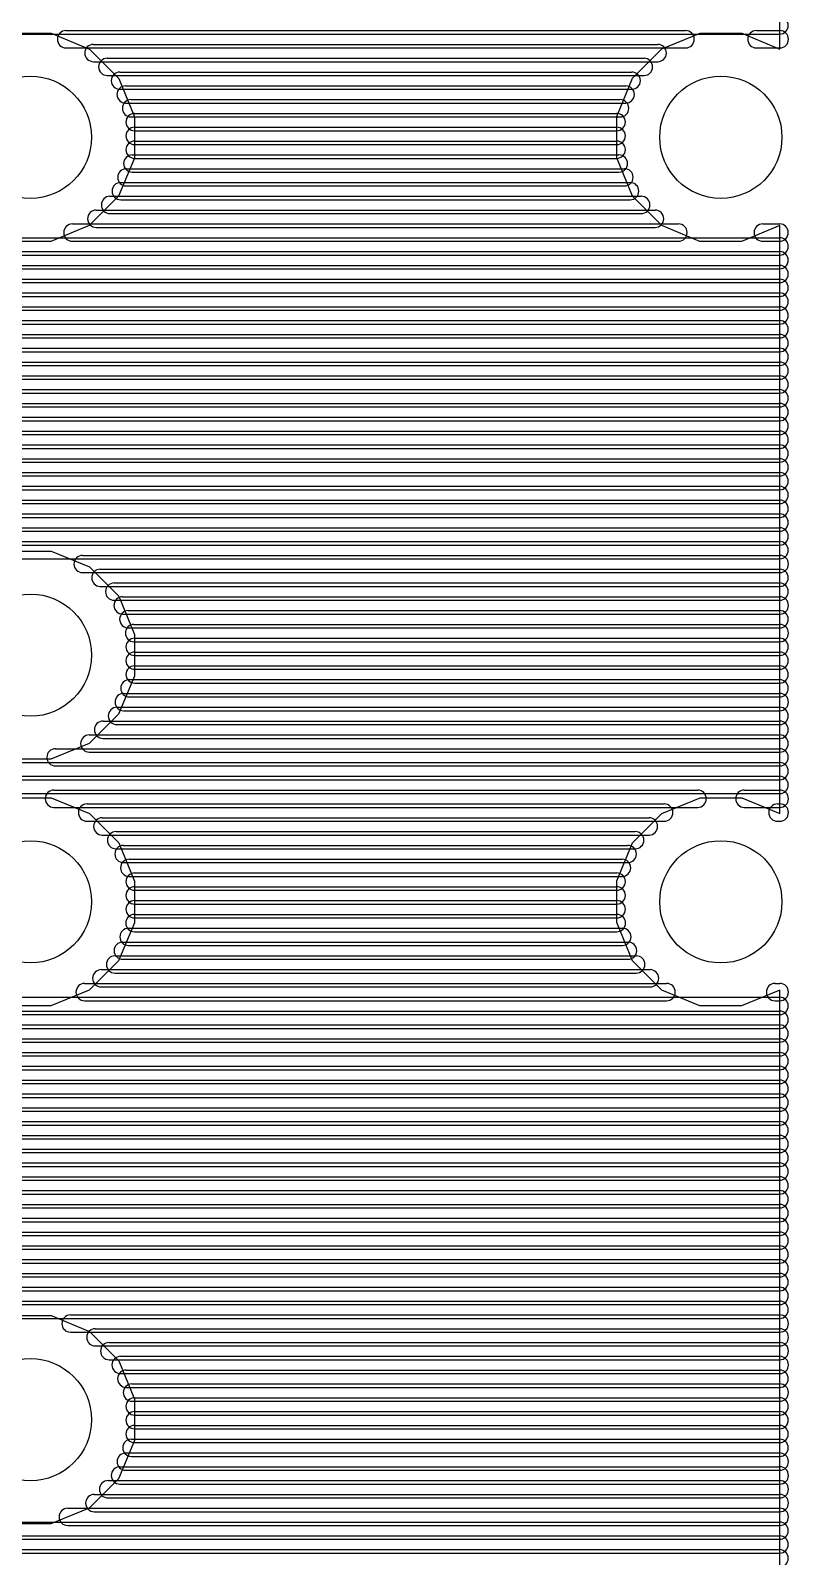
# Model space of a CAD drawing. Extents: x 25909 to 94169, y 14485 to 72115.
# Drawn here: x 81608 to 85999, y 42070 to 50910 of the extents above; entities that cross this region are included whole.
import ezdxf

# ---------------------------------------------------------------- set-up
doc = ezdxf.new("R2010")
doc.units = 0
doc.layers.add('BLACK', color=1, linetype='CONTINUOUS')

msp = doc.modelspace()

# ---------------------------------------------------------------- linework, layer by layer
at = {"layer": 'BLACK'}
for p, q in [((85949, 50803), (85949, 54211)), ((77050, 50890), (85948, 50890)), ((77050, 50890), (85948, 50890)), ((81486, 50895), (81728, 50895)), ((81728, 50895), (81949, 50803)), ((81813, 50910), (85403, 50910)), ((81813, 50910), (85403, 50910)), ((81972, 50830), (85242, 50830)), ((81972, 50830), (85242, 50830)), ((85266, 50804), (85488, 50895)), ((85488, 50895), (85728, 50895)), ((85728, 50895), (85949, 50803)), ((85813, 50910), (85949, 50910)), ((85813, 50910), (85949, 50910)), ((81813, 50810), (85403, 50810)), ((81813, 50810), (85403, 50810)), ((81949, 50803), (82119, 50633)), ((82052, 50750), (85162, 50750)), ((82052, 50750), (85162, 50750)), ((85096, 50634), (85266, 50804)), ((85813, 50810), (85949, 50810)), ((85813, 50810), (85949, 50810)), ((81972, 50730), (85242, 50730)), ((81972, 50730), (85242, 50730)), ((82125, 50670), (85091, 50670)), ((82125, 50670), (85091, 50670)), ((82052, 50650), (85162, 50650)), ((82052, 50650), (85162, 50650)), ((82119, 50633), (82210, 50411)), ((82125, 50570), (85091, 50570)), ((82125, 50570), (85091, 50570)), ((82158, 50590), (85056, 50590)), ((82158, 50590), (85056, 50590)), ((85004, 50413), (85096, 50634)), ((82158, 50490), (85056, 50490)), ((82158, 50490), (85056, 50490)), ((82190, 50510), (85024, 50510)), ((82190, 50510), (85024, 50510)), ((82190, 50410), (85024, 50410)), ((82190, 50410), (85024, 50410)), ((82210, 50430), (85004, 50430)), ((82210, 50430), (85004, 50430)), ((82210, 50411), (82210, 50171)), ((85004, 50173), (85004, 50413)), ((82210, 50350), (85004, 50350)), ((82210, 50350), (85004, 50350)), ((82210, 50330), (85004, 50330)), ((82210, 50330), (85004, 50330)), ((82210, 50270), (85004, 50270)), ((82210, 50270), (85004, 50270)), ((82210, 50250), (85004, 50250)), ((82210, 50250), (85004, 50250)), ((82210, 50171), (82118, 49950)), ((82197, 50190), (85017, 50190)), ((82197, 50190), (85017, 50190)), ((82210, 50170), (85004, 50170)), ((82210, 50170), (85004, 50170)), ((85095, 49951), (85004, 50173)), ((82163, 50110), (85049, 50110)), ((82163, 50110), (85049, 50110)), ((82197, 50090), (85017, 50090)), ((82197, 50090), (85017, 50090)), ((82118, 49950), (81948, 49780)), ((82068, 49950), (85146, 49950)), ((82068, 49950), (85146, 49950)), ((82130, 50030), (85082, 50030)), ((82130, 50030), (85082, 50030)), ((82163, 50010), (85049, 50010)), ((82163, 50010), (85049, 50010)), ((85265, 49781), (85095, 49951)), ((81988, 49870), (85226, 49870)), ((81988, 49870), (85226, 49870)), ((82130, 49930), (85082, 49930)), ((82130, 49930), (85082, 49930)), ((81948, 49780), (81726, 49689)), ((81850, 49790), (85362, 49790)), ((81850, 49790), (85362, 49790)), ((81988, 49770), (85226, 49770)), ((81988, 49770), (85226, 49770)), ((82068, 49850), (85146, 49850)), ((82068, 49850), (85146, 49850)), ((85486, 49689), (85265, 49781)), ((85948, 49780), (85726, 49689)), ((85850, 49790), (85948, 49790)), ((85850, 49790), (85948, 49790)), ((85949, 49781), (85948, 49780)), ((85949, 46374), (85949, 49781)), ((77050, 49710), (85948, 49710)), ((77050, 49710), (85948, 49710)), ((81726, 49689), (81486, 49689)), ((81850, 49690), (85362, 49690)), ((81850, 49690), (85362, 49690)), ((85726, 49689), (85486, 49689)), ((85850, 49690), (85948, 49690)), ((85850, 49690), (85948, 49690)), ((77050, 49630), (85948, 49630)), ((77050, 49630), (85948, 49630)), ((77050, 49610), (85948, 49610)), ((77050, 49610), (85948, 49610)), ((77050, 49550), (85948, 49550)), ((77050, 49550), (85948, 49550)), ((77050, 49530), (85948, 49530)), ((77050, 49530), (85948, 49530)), ((77050, 49470), (85948, 49470)), ((77050, 49470), (85948, 49470)), ((77050, 49450), (85948, 49450)), ((77050, 49450), (85948, 49450)), ((77050, 49390), (85948, 49390)), ((77050, 49390), (85948, 49390)), ((77050, 49370), (85948, 49370)), ((77050, 49370), (85948, 49370)), ((77050, 49310), (85948, 49310)), ((77050, 49310), (85948, 49310)), ((77050, 49290), (85948, 49290)), ((77050, 49290), (85948, 49290)), ((77050, 49230), (85948, 49230)), ((77050, 49230), (85948, 49230)), ((77050, 49210), (85948, 49210)), ((77050, 49210), (85948, 49210)), ((77050, 49150), (85948, 49150)), ((77050, 49150), (85948, 49150)), ((77050, 49130), (85948, 49130)), ((77050, 49130), (85948, 49130)), ((77050, 49070), (85948, 49070)), ((77050, 49070), (85948, 49070)), ((77050, 49050), (85948, 49050)), ((77050, 49050), (85948, 49050)), ((77050, 48990), (85948, 48990)), ((77050, 48990), (85948, 48990)), ((77050, 48970), (85948, 48970)), ((77050, 48970), (85948, 48970)), ((77050, 48910), (85948, 48910)), ((77050, 48910), (85948, 48910)), ((77050, 48890), (85948, 48890)), ((77050, 48890), (85948, 48890)), ((77050, 48830), (85948, 48830)), ((77050, 48830), (85948, 48830)), ((77050, 48810), (85948, 48810)), ((77050, 48810), (85948, 48810)), ((77050, 48750), (85948, 48750)), ((77050, 48750), (85948, 48750)), ((77050, 48730), (85948, 48730)), ((77050, 48730), (85948, 48730)), ((77050, 48670), (85948, 48670)), ((77050, 48670), (85948, 48670)), ((77050, 48650), (85948, 48650)), ((77050, 48650), (85948, 48650)), ((77050, 48590), (85948, 48590)), ((77050, 48590), (85948, 48590)), ((77050, 48570), (85948, 48570)), ((77050, 48570), (85948, 48570)), ((77050, 48510), (85948, 48510)), ((77050, 48510), (85948, 48510)), ((77050, 48490), (85948, 48490)), ((77050, 48490), (85948, 48490)), ((77050, 48430), (85948, 48430)), ((77050, 48430), (85948, 48430)), ((77050, 48410), (85948, 48410)), ((77050, 48410), (85948, 48410)), ((77050, 48350), (85948, 48350)), ((77050, 48350), (85948, 48350)), ((77050, 48330), (85948, 48330)), ((77050, 48330), (85948, 48330)), ((77050, 48270), (85948, 48270)), ((77050, 48270), (85948, 48270)), ((77050, 48250), (85948, 48250)), ((77050, 48250), (85948, 48250)), ((77050, 48190), (85948, 48190)), ((77050, 48190), (85948, 48190)), ((77050, 48170), (85948, 48170)), ((77050, 48170), (85948, 48170)), ((77050, 48110), (85948, 48110)), ((77050, 48110), (85948, 48110)), ((77050, 48090), (85948, 48090)), ((77050, 48090), (85948, 48090)), ((77050, 48030), (85948, 48030)), ((77050, 48030), (85948, 48030)), ((77050, 48010), (85948, 48010)), ((77050, 48010), (85948, 48010)), ((77050, 47950), (85948, 47950)), ((77050, 47950), (85948, 47950)), ((77050, 47930), (85948, 47930)), ((77050, 47930), (85948, 47930)), ((77050, 47850), (85948, 47850)), ((77050, 47850), (85948, 47850)), ((81486, 47895), (81728, 47895)), ((81728, 47895), (81949, 47803)), ((81909, 47870), (85949, 47870)), ((81909, 47870), (85949, 47870)), ((81909, 47770), (85949, 47770)), ((81909, 47770), (85949, 47770)), ((81949, 47803), (82119, 47633)), ((82012, 47790), (85948, 47790)), ((82012, 47790), (85948, 47790)), ((82012, 47690), (85948, 47690)), ((82012, 47690), (85948, 47690)), ((82092, 47710), (85948, 47710)), ((82092, 47710), (85948, 47710)), ((82092, 47610), (85948, 47610)), ((82092, 47610), (85948, 47610)), ((82119, 47633), (82210, 47411)), ((82141, 47630), (85949, 47630)), ((82141, 47630), (85949, 47630)), ((82141, 47530), (85949, 47530)), ((82141, 47530), (85949, 47530)), ((82174, 47550), (85948, 47550)), ((82174, 47550), (85948, 47550)), ((82174, 47450), (85948, 47450)), ((82174, 47450), (85948, 47450)), ((82207, 47470), (85949, 47470)), ((82207, 47470), (85949, 47470)), ((82210, 47411), (82210, 47171)), ((82210, 47390), (85948, 47390)), ((82210, 47390), (85948, 47390)), ((82207, 47370), (85949, 47370)), ((82207, 47370), (85949, 47370)), ((82210, 47310), (85948, 47310)), ((82210, 47310), (85948, 47310)), ((82210, 47290), (85948, 47290)), ((82210, 47290), (85948, 47290)), ((82210, 47230), (85948, 47230)), ((82210, 47230), (85948, 47230)), ((82210, 47210), (85948, 47210)), ((82210, 47210), (85948, 47210)), ((82210, 47171), (82118, 46950)), ((82180, 47150), (85948, 47150)), ((82180, 47150), (85948, 47150)), ((82210, 47130), (85948, 47130)), ((82210, 47130), (85948, 47130)), ((82147, 47070), (85949, 47070)), ((82147, 47070), (85949, 47070)), ((82180, 47050), (85948, 47050)), ((82180, 47050), (85948, 47050)), ((82118, 46950), (81948, 46780)), ((82108, 46990), (85948, 46990)), ((82108, 46990), (85948, 46990)), ((82147, 46970), (85949, 46970)), ((82147, 46970), (85949, 46970)), ((82028, 46910), (85948, 46910)), ((82028, 46910), (85948, 46910)), ((82108, 46890), (85948, 46890)), ((82108, 46890), (85948, 46890)), ((81948, 46780), (81726, 46689)), ((81948, 46830), (85948, 46830)), ((81948, 46830), (85948, 46830)), ((82028, 46810), (85948, 46810)), ((82028, 46810), (85948, 46810)), ((81726, 46689), (81486, 46689)), ((81752, 46750), (85948, 46750)), ((81752, 46750), (85948, 46750)), ((81948, 46730), (85948, 46730)), ((81948, 46730), (85948, 46730)), ((77050, 46670), (85948, 46670)), ((77050, 46670), (85948, 46670)), ((77050, 46590), (85948, 46590)), ((77050, 46590), (85948, 46590)), ((81752, 46650), (85948, 46650)), ((81752, 46650), (85948, 46650)), ((77050, 46570), (85948, 46570)), ((77050, 46570), (85948, 46570)), ((81743, 46510), (85473, 46510)), ((81743, 46510), (85473, 46510)), ((85743, 46510), (85949, 46510)), ((85743, 46510), (85949, 46510)), ((77050, 46490), (85948, 46490)), ((77050, 46490), (85948, 46490)), ((81486, 46466), (81728, 46466)), ((81728, 46466), (81949, 46374)), ((81743, 46410), (85473, 46410)), ((81743, 46410), (85473, 46410)), ((81935, 46430), (85279, 46430)), ((81935, 46430), (85279, 46430)), ((85266, 46375), (85488, 46466)), ((85488, 46466), (85728, 46466)), ((85728, 46466), (85949, 46374)), ((85743, 46410), (85949, 46410)), ((85743, 46410), (85949, 46410)), ((85935, 46430), (85949, 46430)), ((85935, 46430), (85949, 46430)), ((81935, 46330), (85279, 46330)), ((81935, 46330), (85279, 46330)), ((81949, 46374), (82119, 46204)), ((82023, 46350), (85191, 46350)), ((82023, 46350), (85191, 46350)), ((85096, 46205), (85266, 46375)), ((85935, 46330), (85949, 46330)), ((85935, 46330), (85949, 46330)), ((82023, 46250), (85191, 46250)), ((82023, 46250), (85191, 46250)), ((82103, 46270), (85111, 46270)), ((82103, 46270), (85111, 46270)), ((82103, 46170), (85111, 46170)), ((82103, 46170), (85111, 46170)), ((82119, 46204), (82210, 45982)), ((82146, 46190), (85068, 46190)), ((82146, 46190), (85068, 46190)), ((85004, 45984), (85096, 46205)), ((82146, 46090), (85068, 46090)), ((82146, 46090), (85068, 46090)), ((82179, 46110), (85035, 46110)), ((82179, 46110), (85035, 46110)), ((82179, 46010), (85035, 46010)), ((82179, 46010), (85035, 46010)), ((82210, 46030), (85004, 46030)), ((82210, 46030), (85004, 46030)), ((82210, 45982), (82210, 45742)), ((85004, 45744), (85004, 45984)), ((82210, 45950), (85004, 45950)), ((82210, 45950), (85004, 45950)), ((82210, 45930), (85004, 45930)), ((82210, 45930), (85004, 45930)), ((82210, 45870), (85004, 45870)), ((82210, 45870), (85004, 45870)), ((82210, 45850), (85004, 45850)), ((82210, 45850), (85004, 45850)), ((82210, 45742), (82118, 45521)), ((82175, 45710), (85037, 45710)), ((82175, 45710), (85037, 45710)), ((82209, 45790), (85005, 45790)), ((82209, 45790), (85005, 45790)), ((82210, 45770), (85004, 45770)), ((82210, 45770), (85004, 45770)), ((85095, 45522), (85004, 45744)), ((82142, 45630), (85070, 45630)), ((82142, 45630), (85070, 45630)), ((82209, 45690), (85005, 45690)), ((82209, 45690), (85005, 45690)), ((82097, 45550), (85117, 45550)), ((82097, 45550), (85117, 45550)), ((82142, 45530), (85070, 45530)), ((82142, 45530), (85070, 45530)), ((82175, 45610), (85037, 45610)), ((82175, 45610), (85037, 45610)), ((82118, 45521), (81948, 45351)), ((82017, 45470), (85197, 45470)), ((82017, 45470), (85197, 45470)), ((82097, 45450), (85117, 45450)), ((82097, 45450), (85117, 45450)), ((85265, 45352), (85095, 45522)), ((81948, 45351), (81726, 45260)), ((81921, 45390), (85293, 45390)), ((81921, 45390), (85293, 45390)), ((82017, 45370), (85197, 45370)), ((82017, 45370), (85197, 45370)), ((85486, 45260), (85265, 45352)), ((85948, 45351), (85726, 45260)), ((85921, 45390), (85949, 45390)), ((85921, 45390), (85949, 45390)), ((85949, 45352), (85948, 45351)), ((85949, 41945), (85949, 45352)), ((77050, 45310), (85948, 45310)), ((77050, 45310), (85948, 45310)), ((81921, 45290), (85293, 45290)), ((81921, 45290), (85293, 45290)), ((85921, 45290), (85949, 45290)), ((85921, 45290), (85949, 45290)), ((77050, 45230), (85948, 45230)), ((77050, 45230), (85948, 45230)), ((77050, 45210), (85948, 45210)), ((77050, 45210), (85948, 45210)), ((81726, 45260), (81486, 45260)), ((85726, 45260), (85486, 45260)), ((77050, 45150), (85948, 45150)), ((77050, 45150), (85948, 45150)), ((77050, 45130), (85948, 45130)), ((77050, 45130), (85948, 45130)), ((77050, 45070), (85948, 45070)), ((77050, 45070), (85948, 45070)), ((77050, 45050), (85948, 45050)), ((77050, 45050), (85948, 45050)), ((77050, 44990), (85948, 44990)), ((77050, 44990), (85948, 44990)), ((77050, 44970), (85948, 44970)), ((77050, 44970), (85948, 44970)), ((77050, 44910), (85948, 44910)), ((77050, 44910), (85948, 44910)), ((77050, 44890), (85948, 44890)), ((77050, 44890), (85948, 44890)), ((77050, 44830), (85948, 44830)), ((77050, 44830), (85948, 44830)), ((77050, 44810), (85948, 44810)), ((77050, 44810), (85948, 44810)), ((77050, 44750), (85948, 44750)), ((77050, 44750), (85948, 44750)), ((77050, 44730), (85948, 44730)), ((77050, 44730), (85948, 44730)), ((77050, 44670), (85948, 44670)), ((77050, 44670), (85948, 44670)), ((77050, 44650), (85948, 44650)), ((77050, 44650), (85948, 44650)), ((77050, 44590), (85948, 44590)), ((77050, 44590), (85948, 44590)), ((77050, 44570), (85948, 44570)), ((77050, 44570), (85948, 44570)), ((77050, 44510), (85948, 44510)), ((77050, 44510), (85948, 44510)), ((77050, 44490), (85948, 44490)), ((77050, 44490), (85948, 44490)), ((77050, 44430), (85948, 44430)), ((77050, 44430), (85948, 44430)), ((77050, 44410), (85948, 44410)), ((77050, 44410), (85948, 44410)), ((77050, 44350), (85948, 44350)), ((77050, 44350), (85948, 44350)), ((77050, 44330), (85948, 44330)), ((77050, 44330), (85948, 44330)), ((77050, 44270), (85948, 44270)), ((77050, 44270), (85948, 44270)), ((77050, 44250), (85948, 44250)), ((77050, 44250), (85948, 44250)), ((77050, 44190), (85948, 44190)), ((77050, 44190), (85948, 44190)), ((77050, 44170), (85948, 44170)), ((77050, 44170), (85948, 44170)), ((77050, 44110), (85948, 44110)), ((77050, 44110), (85948, 44110)), ((77050, 44090), (85948, 44090)), ((77050, 44090), (85948, 44090)), ((77050, 44030), (85948, 44030)), ((77050, 44030), (85948, 44030)), ((77050, 44010), (85948, 44010)), ((77050, 44010), (85948, 44010)), ((77050, 43950), (85948, 43950)), ((77050, 43950), (85948, 43950)), ((77050, 43930), (85948, 43930)), ((77050, 43930), (85948, 43930)), ((77050, 43870), (85948, 43870)), ((77050, 43870), (85948, 43870)), ((77050, 43850), (85948, 43850)), ((77050, 43850), (85948, 43850)), ((77050, 43790), (85948, 43790)), ((77050, 43790), (85948, 43790)), ((77050, 43770), (85948, 43770)), ((77050, 43770), (85948, 43770)), ((77050, 43710), (85948, 43710)), ((77050, 43710), (85948, 43710)), ((77050, 43690), (85948, 43690)), ((77050, 43690), (85948, 43690)), ((77050, 43630), (85948, 43630)), ((77050, 43630), (85948, 43630)), ((77050, 43610), (85948, 43610)), ((77050, 43610), (85948, 43610)), ((77050, 43550), (85948, 43550)), ((77050, 43550), (85948, 43550)), ((77050, 43530), (85948, 43530)), ((77050, 43530), (85948, 43530)), ((77050, 43450), (85948, 43450)), ((77050, 43450), (85948, 43450)), ((81486, 43466), (81728, 43466)), ((81728, 43466), (81949, 43374)), ((81839, 43470), (85949, 43470)), ((81839, 43470), (85949, 43470)), ((81839, 43370), (85949, 43370)), ((81839, 43370), (85949, 43370)), ((81949, 43374), (82119, 43204)), ((81983, 43390), (85949, 43390)), ((81983, 43390), (85949, 43390)), ((81983, 43290), (85949, 43290)), ((81983, 43290), (85949, 43290)), ((82063, 43310), (85949, 43310)), ((82063, 43310), (85949, 43310)), ((82129, 43230), (85949, 43230)), ((82129, 43230), (85949, 43230)), ((82063, 43210), (85949, 43210)), ((82063, 43210), (85949, 43210)), ((82119, 43204), (82210, 42982)), ((82162, 43150), (85948, 43150)), ((82162, 43150), (85948, 43150)), ((82129, 43130), (85949, 43130)), ((82129, 43130), (85949, 43130)), ((82195, 43070), (85949, 43070)), ((82195, 43070), (85949, 43070)), ((82162, 43050), (85948, 43050)), ((82162, 43050), (85948, 43050)), ((82195, 42970), (85949, 42970)), ((82195, 42970), (85949, 42970)), ((82210, 42990), (85948, 42990)), ((82210, 42990), (85948, 42990)), ((82210, 42982), (82210, 42742)), ((82210, 42910), (85948, 42910)), ((82210, 42910), (85948, 42910)), ((82210, 42890), (85948, 42890)), ((82210, 42890), (85948, 42890)), ((82210, 42830), (85948, 42830)), ((82210, 42830), (85948, 42830)), ((82210, 42810), (85948, 42810)), ((82210, 42810), (85948, 42810)), ((82210, 42742), (82118, 42521)), ((82192, 42750), (85948, 42750)), ((82192, 42750), (85948, 42750)), ((82210, 42730), (85948, 42730)), ((82210, 42730), (85948, 42730)), ((82159, 42670), (85949, 42670)), ((82159, 42670), (85949, 42670)), ((82192, 42650), (85948, 42650)), ((82192, 42650), (85948, 42650)), ((82118, 42521), (81948, 42351)), ((82125, 42590), (85949, 42590)), ((82125, 42590), (85949, 42590)), ((82159, 42570), (85949, 42570)), ((82159, 42570), (85949, 42570)), ((82057, 42510), (85949, 42510)), ((82057, 42510), (85949, 42510)), ((82125, 42490), (85949, 42490)), ((82125, 42490), (85949, 42490)), ((81948, 42351), (81726, 42260)), ((81823, 42350), (85949, 42350)), ((81823, 42350), (85949, 42350)), ((81977, 42430), (85949, 42430)), ((81977, 42430), (85949, 42430)), ((82057, 42410), (85949, 42410)), ((82057, 42410), (85949, 42410)), ((77050, 42270), (85948, 42270)), ((77050, 42270), (85948, 42270)), ((81726, 42260), (81486, 42260)), ((81977, 42330), (85949, 42330)), ((81977, 42330), (85949, 42330)), ((77050, 42190), (85948, 42190)), ((77050, 42190), (85948, 42190)), ((77050, 42170), (85948, 42170)), ((77050, 42170), (85948, 42170)), ((81823, 42250), (85949, 42250)), ((81823, 42250), (85949, 42250)), ((77050, 42110), (85948, 42110)), ((77050, 42110), (85948, 42110)), ((77050, 42090), (85948, 42090)), ((77050, 42090), (85948, 42090))]:
    msp.add_line(p, q, dxfattribs=at)
for centre in [(81607, 50292), (85607, 50292), (81607, 47292), (81607, 45863), (85607, 45863), (81607, 42863)]:
    msp.add_circle(centre, 354, dxfattribs=at)
for centre, start, end in [((85948, 50940), 270, 450), ((85948, 50940), 270, 450), ((81813, 50860), 90, 270), ((81813, 50860), 90, 270), ((81972, 50780), 90, 270), ((81972, 50780), 90, 270), ((85242, 50780), 270, 450), ((85242, 50780), 270, 450), ((85403, 50860), 270, 450), ((85403, 50860), 270, 450), ((85813, 50860), 90, 270), ((85813, 50860), 90, 270), ((85949, 50860), 270, 450), ((85949, 50860), 270, 450), ((82052, 50700), 90, 270), ((82052, 50700), 90, 270), ((85162, 50700), 270, 450), ((85162, 50700), 270, 450), ((82125, 50620), 90, 270), ((82125, 50620), 90, 270), ((85091, 50620), 270, 450), ((85091, 50620), 270, 450), ((82158, 50540), 90, 270), ((82158, 50540), 90, 270), ((85056, 50540), 270, 450), ((85056, 50540), 270, 450), ((82190, 50460), 90, 270), ((82190, 50460), 90, 270), ((85024, 50460), 270, 450), ((85024, 50460), 270, 450), ((82210, 50380), 90, 270), ((82210, 50380), 90, 270), ((85004, 50380), 270, 450), ((85004, 50380), 270, 450), ((82210, 50300), 90, 270), ((82210, 50300), 90, 270), ((85004, 50300), 270, 450), ((85004, 50300), 270, 450), ((82210, 50220), 90, 270), ((82210, 50220), 90, 270), ((85004, 50220), 270, 450), ((85004, 50220), 270, 450), ((82197, 50140), 90, 270), ((82197, 50140), 90, 270), ((85017, 50140), 270, 450), ((85017, 50140), 270, 450), ((82163, 50060), 90, 270), ((82163, 50060), 90, 270), ((85049, 50060), 270, 450), ((85049, 50060), 270, 450), ((82068, 49900), 90, 270), ((82068, 49900), 90, 270), ((82130, 49980), 90, 270), ((82130, 49980), 90, 270), ((85082, 49980), 270, 450), ((85082, 49980), 270, 450), ((85146, 49900), 270, 450), ((85146, 49900), 270, 450), ((81988, 49820), 90, 270), ((81988, 49820), 90, 270), ((85226, 49820), 270, 450), ((85226, 49820), 270, 450), ((81850, 49740), 90, 270), ((81850, 49740), 90, 270), ((85362, 49740), 270, 450), ((85362, 49740), 270, 450), ((85850, 49740), 90, 270), ((85850, 49740), 90, 270), ((85948, 49740), 270, 450), ((85948, 49740), 270, 450), ((85948, 49660), 270, 450), ((85948, 49660), 270, 450), ((85948, 49580), 270, 450), ((85948, 49580), 270, 450), ((85948, 49500), 270, 450), ((85948, 49500), 270, 450), ((85948, 49420), 270, 450), ((85948, 49420), 270, 450), ((85948, 49340), 270, 450), ((85948, 49340), 270, 450), ((85948, 49260), 270, 450), ((85948, 49260), 270, 450), ((85948, 49180), 270, 450), ((85948, 49180), 270, 450), ((85948, 49100), 270, 450), ((85948, 49100), 270, 450), ((85948, 49020), 270, 450), ((85948, 49020), 270, 450), ((85948, 48940), 270, 450), ((85948, 48940), 270, 450), ((85948, 48860), 270, 450), ((85948, 48860), 270, 450), ((85948, 48780), 270, 450), ((85948, 48780), 270, 450), ((85948, 48700), 270, 450), ((85948, 48700), 270, 450), ((85948, 48620), 270, 450), ((85948, 48620), 270, 450), ((85948, 48540), 270, 450), ((85948, 48540), 270, 450), ((85948, 48460), 270, 450), ((85948, 48460), 270, 450), ((85948, 48380), 270, 450), ((85948, 48380), 270, 450), ((85948, 48300), 270, 450), ((85948, 48300), 270, 450), ((85948, 48220), 270, 450), ((85948, 48220), 270, 450), ((85948, 48140), 270, 450), ((85948, 48140), 270, 450), ((85948, 48060), 270, 450), ((85948, 48060), 270, 450), ((85948, 47980), 270, 450), ((85948, 47980), 270, 450), ((85948, 47900), 270, 450), ((85948, 47900), 270, 450), ((81909, 47820), 90, 270), ((81909, 47820), 90, 270), ((85949, 47820), 270, 450), ((85949, 47820), 270, 450), ((82012, 47740), 90, 270), ((82012, 47740), 90, 270), ((85948, 47740), 270, 450), ((85948, 47740), 270, 450), ((82092, 47660), 90, 270), ((82092, 47660), 90, 270), ((85948, 47660), 270, 450), ((85948, 47660), 270, 450), ((82141, 47580), 90, 270), ((82141, 47580), 90, 270), ((85949, 47580), 270, 450), ((85949, 47580), 270, 450), ((82174, 47500), 90, 270), ((82174, 47500), 90, 270), ((85948, 47500), 270, 450), ((85948, 47500), 270, 450), ((82207, 47420), 90, 270), ((82207, 47420), 90, 270), ((82210, 47340), 90, 270), ((82210, 47340), 90, 270), ((85948, 47340), 270, 450), ((85948, 47340), 270, 450), ((85949, 47420), 270, 450), ((85949, 47420), 270, 450), ((82210, 47260), 90, 270), ((82210, 47260), 90, 270), ((85948, 47260), 270, 450), ((85948, 47260), 270, 450), ((82210, 47180), 90, 270), ((82210, 47180), 90, 270), ((85948, 47180), 270, 450), ((85948, 47180), 270, 450), ((82180, 47100), 90, 270), ((82180, 47100), 90, 270), ((85948, 47100), 270, 450), ((85948, 47100), 270, 450), ((82147, 47020), 90, 270), ((82147, 47020), 90, 270), ((85949, 47020), 270, 450), ((85949, 47020), 270, 450), ((82108, 46940), 90, 270), ((82108, 46940), 90, 270), ((85948, 46940), 270, 450), ((85948, 46940), 270, 450), ((82028, 46860), 90, 270), ((82028, 46860), 90, 270), ((85948, 46860), 270, 450), ((85948, 46860), 270, 450), ((81948, 46780), 90, 270), ((81948, 46780), 90, 270), ((85948, 46780), 270, 450), ((85948, 46780), 270, 450), ((81752, 46700), 90, 270), ((81752, 46700), 90, 270), ((85948, 46700), 270, 450), ((85948, 46700), 270, 450), ((85948, 46620), 270, 450), ((85948, 46620), 270, 450), ((85948, 46540), 270, 450), ((85948, 46540), 270, 450), ((81743, 46460), 90, 270), ((81743, 46460), 90, 270), ((85473, 46460), 270, 450), ((85473, 46460), 270, 450), ((85743, 46460), 90, 270), ((85743, 46460), 90, 270), ((85949, 46460), 270, 450), ((85949, 46460), 270, 450), ((81935, 46380), 90, 270), ((81935, 46380), 90, 270), ((85279, 46380), 270, 450), ((85279, 46380), 270, 450), ((85935, 46380), 90, 270), ((85935, 46380), 90, 270), ((85949, 46380), 270, 450), ((85949, 46380), 270, 450), ((82023, 46300), 90, 270), ((82023, 46300), 90, 270), ((85191, 46300), 270, 450), ((85191, 46300), 270, 450), ((82103, 46220), 90, 270), ((82103, 46220), 90, 270), ((85111, 46220), 270, 450), ((85111, 46220), 270, 450), ((82146, 46140), 90, 270), ((82146, 46140), 90, 270), ((85068, 46140), 270, 450), ((85068, 46140), 270, 450), ((82179, 46060), 90, 270), ((82179, 46060), 90, 270), ((85035, 46060), 270, 450), ((85035, 46060), 270, 450), ((82210, 45980), 90, 270), ((82210, 45980), 90, 270), ((85004, 45980), 270, 450), ((85004, 45980), 270, 450), ((82210, 45900), 90, 270), ((82210, 45900), 90, 270), ((85004, 45900), 270, 450), ((85004, 45900), 270, 450), ((82210, 45820), 90, 270), ((82210, 45820), 90, 270), ((85004, 45820), 270, 450), ((85004, 45820), 270, 450), ((82175, 45660), 90, 270), ((82175, 45660), 90, 270), ((82209, 45740), 90, 270), ((82209, 45740), 90, 270), ((85005, 45740), 270, 450), ((85005, 45740), 270, 450), ((85037, 45660), 270, 450), ((85037, 45660), 270, 450), ((82142, 45580), 90, 270), ((82142, 45580), 90, 270), ((85070, 45580), 270, 450), ((85070, 45580), 270, 450), ((82097, 45500), 90, 270), ((82097, 45500), 90, 270), ((85117, 45500), 270, 450), ((85117, 45500), 270, 450), ((82017, 45420), 90, 270), ((82017, 45420), 90, 270), ((85197, 45420), 270, 450), ((85197, 45420), 270, 450), ((81921, 45340), 90, 270), ((81921, 45340), 90, 270), ((85293, 45340), 270, 450), ((85293, 45340), 270, 450), ((85921, 45340), 90, 270), ((85921, 45340), 90, 270), ((85949, 45340), 270, 450), ((85949, 45340), 270, 450), ((85948, 45260), 270, 450), ((85948, 45260), 270, 450), ((85948, 45180), 270, 450), ((85948, 45180), 270, 450), ((85948, 45100), 270, 450), ((85948, 45100), 270, 450), ((85948, 45020), 270, 450), ((85948, 45020), 270, 450), ((85948, 44940), 270, 450), ((85948, 44940), 270, 450), ((85948, 44860), 270, 450), ((85948, 44860), 270, 450), ((85948, 44780), 270, 450), ((85948, 44780), 270, 450), ((85948, 44700), 270, 450), ((85948, 44700), 270, 450), ((85948, 44620), 270, 450), ((85948, 44620), 270, 450), ((85948, 44540), 270, 450), ((85948, 44540), 270, 450), ((85948, 44460), 270, 450), ((85948, 44460), 270, 450), ((85948, 44380), 270, 450), ((85948, 44380), 270, 450), ((85948, 44300), 270, 450), ((85948, 44300), 270, 450), ((85948, 44220), 270, 450), ((85948, 44220), 270, 450), ((85948, 44140), 270, 450), ((85948, 44140), 270, 450), ((85948, 44060), 270, 450), ((85948, 44060), 270, 450), ((85948, 43980), 270, 450), ((85948, 43980), 270, 450), ((85948, 43900), 270, 450), ((85948, 43900), 270, 450), ((85948, 43820), 270, 450), ((85948, 43820), 270, 450), ((85948, 43740), 270, 450), ((85948, 43740), 270, 450), ((85948, 43660), 270, 450), ((85948, 43660), 270, 450), ((85948, 43580), 270, 450), ((85948, 43580), 270, 450), ((85948, 43500), 270, 450), ((85948, 43500), 270, 450), ((81839, 43420), 90, 270), ((81839, 43420), 90, 270), ((85949, 43420), 270, 450), ((85949, 43420), 270, 450), ((81983, 43340), 90, 270), ((81983, 43340), 90, 270), ((85949, 43340), 270, 450), ((85949, 43340), 270, 450), ((82063, 43260), 90, 270), ((82063, 43260), 90, 270), ((82129, 43180), 90, 270), ((82129, 43180), 90, 270), ((85949, 43260), 270, 450), ((85949, 43260), 270, 450), ((85949, 43180), 270, 450), ((85949, 43180), 270, 450), ((82162, 43100), 90, 270), ((82162, 43100), 90, 270), ((85948, 43100), 270, 450), ((85948, 43100), 270, 450), ((82195, 43020), 90, 270), ((82195, 43020), 90, 270), ((85949, 43020), 270, 450), ((85949, 43020), 270, 450), ((82210, 42940), 90, 270), ((82210, 42940), 90, 270), ((85948, 42940), 270, 450), ((85948, 42940), 270, 450), ((82210, 42860), 90, 270), ((82210, 42860), 90, 270), ((85948, 42860), 270, 450), ((85948, 42860), 270, 450), ((82210, 42780), 90, 270), ((82210, 42780), 90, 270), ((85948, 42780), 270, 450), ((85948, 42780), 270, 450), ((82192, 42700), 90, 270), ((82192, 42700), 90, 270), ((85948, 42700), 270, 450), ((85948, 42700), 270, 450), ((82159, 42620), 90, 270), ((82159, 42620), 90, 270), ((85949, 42620), 270, 450), ((85949, 42620), 270, 450), ((82125, 42540), 90, 270), ((82125, 42540), 90, 270), ((85949, 42540), 270, 450), ((85949, 42540), 270, 450), ((82057, 42460), 90, 270), ((82057, 42460), 90, 270), ((85949, 42460), 270, 450), ((85949, 42460), 270, 450), ((81823, 42300), 90, 270), ((81823, 42300), 90, 270), ((81977, 42380), 90, 270), ((81977, 42380), 90, 270), ((85949, 42380), 270, 450), ((85949, 42380), 270, 450), ((85949, 42300), 270, 450), ((85949, 42300), 270, 450), ((85948, 42220), 270, 450), ((85948, 42220), 270, 450), ((85948, 42140), 270, 450), ((85948, 42140), 270, 450), ((85948, 42060), 270, 450), ((85948, 42060), 270, 450)]:
    msp.add_arc(centre, 50, start, end, dxfattribs=at)

doc.saveas('drawing.dxf')
